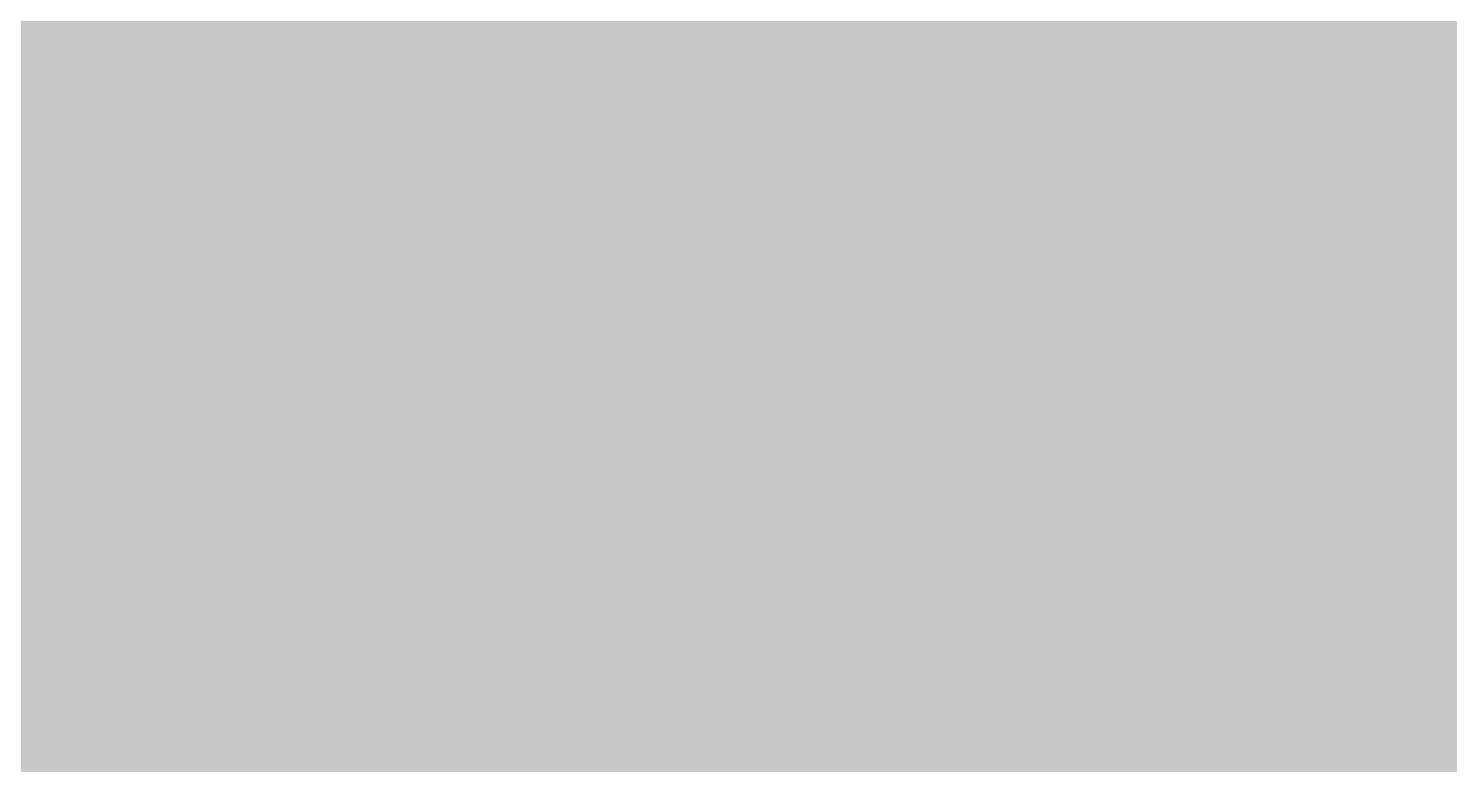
# Model space of a CAD drawing. Header units: inches. Extents: x -4294 to -464, y 9706 to 12475.
# Drawn here: x -2695.52437 to -2695.5084, y 10010.09019 to 10010.09846 of the extents above; entities that cross this region are included whole.
import ezdxf

# ---------------------------------------------------------------- set-up
doc = ezdxf.new("R2010")
doc.units = ezdxf.units.IN
doc.header["$MEASUREMENT"] = 0
doc.layers.add('0-1', color=7, linetype='Continuous', lineweight=5)
doc.layers.add('A-WALL-1', color=23, linetype='Continuous', lineweight=13)

# ---------------------------------------------------------------- blocks, each defined once
blk = doc.blocks.new('CTR - 1st Phase - Shell_rvt-1-FLOOR PLAN - 1ST FLOOR')
at = {"layer": 'A-WALL-1'}
h = blk.add_hatch(color=256, dxfattribs=at)
h.paths.add_polyline_path([(-2642.236237, 10010.089396), (-2642.236237, 10010.839396), (-2649.624518, 10010.839396), (-2649.624518, 10010.089396)], flags=0)
h.paths.add_polyline_path([(-2689.624518, 10010.089396), (-2689.624518, 10010.839396), (-2772.511237, 10010.839396), (-2772.511237, 10010.089396), (-2695.523737, 10010.089396)], flags=0)
h.paths.add_polyline_path([(-3311.950409, 10010.089396), (-3290.536237, 10010.089396), (-3290.536237, 10010.839396), (-3367.397955, 10010.839396), (-3367.397955, 10010.089396), (-3329.123737, 10010.089396)], flags=0)
h.paths.add_polyline_path([(-3252.511237, 10010.089396), (-3252.136237, 10010.089396), (-3252.136237, 10010.839396), (-3252.511237, 10010.839396)], flags=0)
h.paths.add_polyline_path([(-3214.111237, 10010.089396), (-3060.136237, 10010.089396), (-3060.136237, 10010.839396), (-3214.111237, 10010.839396)], flags=0)
h.paths.add_polyline_path([(-2810.536237, 10010.089396), (-2810.536237, 10010.839396), (-2810.911237, 10010.839396), (-2810.911237, 10010.089396)], flags=0)
h.paths.add_polyline_path([(-2848.936237, 10010.089396), (-2848.936237, 10010.839396), (-2849.311237, 10010.839396), (-2849.311237, 10010.089396)], flags=0)
h.paths.add_polyline_path([(-2887.336237, 10010.089396), (-2887.336237, 10010.839396), (-2983.711237, 10010.839396), (-2983.711237, 10010.089396), (-2898.483612, 10010.089396)], flags=0)
h.paths.add_polyline_path([(-3022.111237, 10010.089396), (-3021.736237, 10010.089396), (-3021.736237, 10010.839396), (-3022.111237, 10010.839396)], flags=0)
h.paths.add_polyline_path([(-3477.337127, 10010.089396), (-3405.422955, 10010.089396), (-3405.422955, 10010.839396), (-3559.711237, 10010.839396), (-3559.711237, 10010.089396), (-3479.536237, 10010.089396)], flags=0)
h.paths.add_polyline_path([(-3636.136237, 10010.089396), (-3636.136237, 10010.839396), (-3636.511237, 10010.839396), (-3636.511237, 10010.089396)], flags=0)
h.paths.add_polyline_path([(-3597.736237, 10010.089396), (-3597.736237, 10010.839396), (-3598.111237, 10010.839396), (-3598.111237, 10010.089396)], flags=0)
h.paths.add_polyline_path([(-3808.748737, 10010.089396), (-3808.748737, 10010.839396), (-3830.073737, 10010.839396), (-3830.059856, 10010.089396), (-3819.323737, 10010.089396)], flags=0)
h.paths.add_polyline_path([(-3674.536237, 10010.089396), (-3674.536237, 10010.839396), (-3770.723737, 10010.839396), (-3770.723737, 10010.089396), (-3697.852752, 10010.089396)], flags=0)

msp = doc.modelspace()

# ---------------------------------------------------------------- block references
at = {"layer": '0-1'}
msp.add_blockref('CTR - 1st Phase - Shell_rvt-1-FLOOR PLAN - 1ST FLOOR', (0, 0), dxfattribs=at)

doc.saveas('drawing.dxf')
